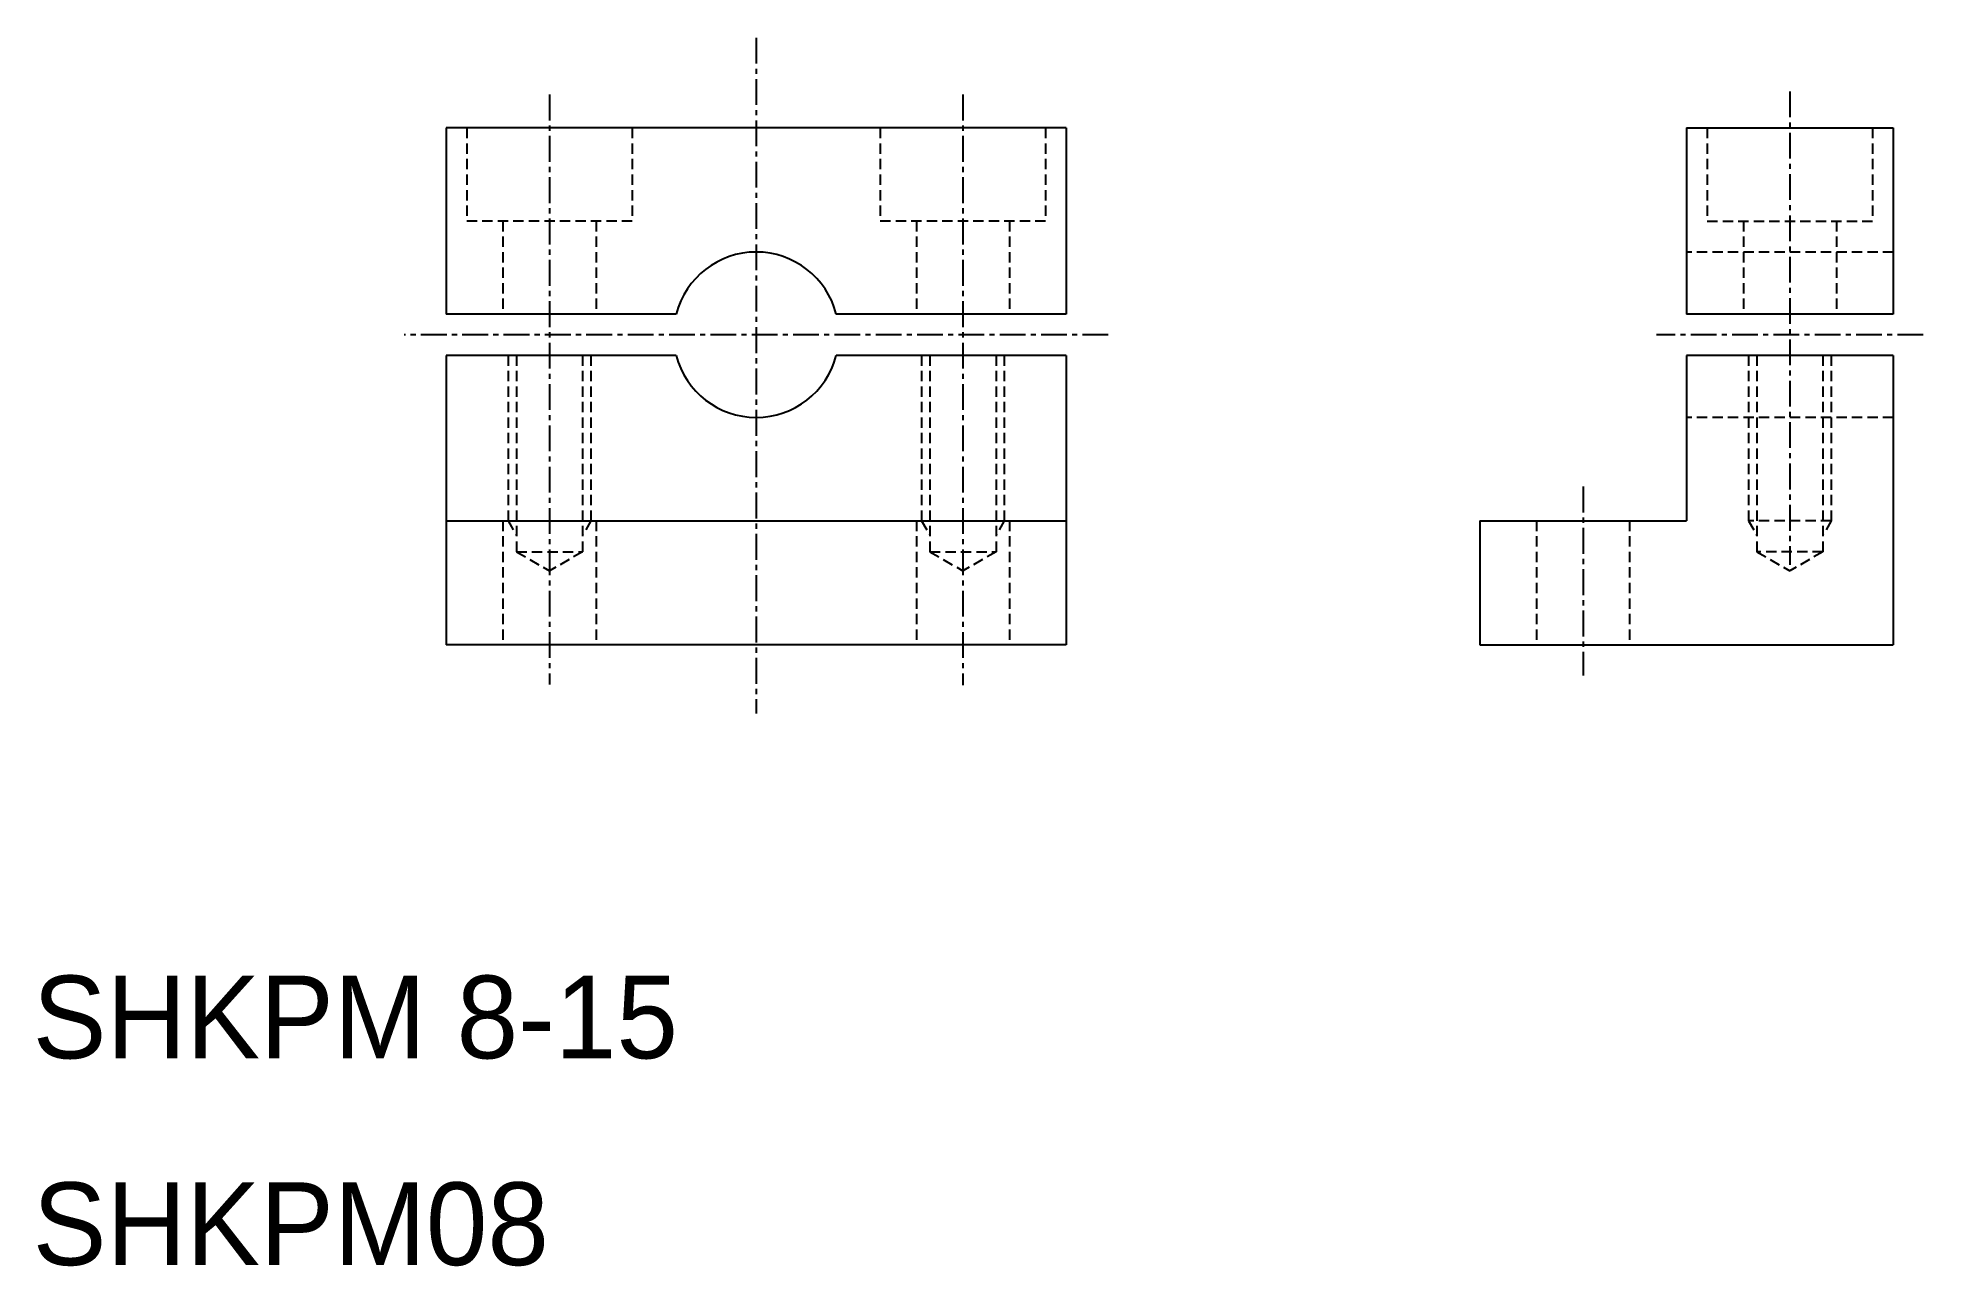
# Model space of a CAD drawing. Extents: x 10.2 to 101.5, y 9.9 to 69.4.
import ezdxf

# ---------------------------------------------------------------- set-up
doc = ezdxf.new("R2010")
doc.units = 0
doc.linetypes.add('CENTER', pattern=[2, 1.25, -0.25, 0.25, -0.25])
doc.linetypes.add('DASHED', pattern=[0.75, 0.5, -0.25])
doc.layers.get('0').update_dxf_attribs({"linetype": 'CONTINUOUS'})
doc.layers.add('CENTER', color=1, linetype='CENTER')

msp = doc.modelspace()

# ---------------------------------------------------------------- linework, layer by layer
at = {"color": 7, "linetype": 'CONTINUOUS'}
for p, q in [((30, 65), (30, 56)), ((60, 65), (30, 65)), ((60, 65), (60, 56)), ((90, 65), (90, 56)), ((90, 65), (100, 65)), ((100, 65), (100, 56)), ((41.127, 56), (30, 56)), ((60, 56), (48.873, 56)), ((100, 56), (90, 56)), ((30, 54), (30, 40)), ((41.127, 54), (30, 54)), ((60, 54), (48.873, 54)), ((60, 54), (60, 40)), ((100, 54), (90, 54)), ((90, 54), (90, 46)), ((100, 54), (100, 40)), ((30, 46), (60, 46)), ((80, 46), (90, 46)), ((80, 46), (80, 40)), ((60, 40), (30, 40)), ((45, 40), (45, 40)), ((52.5, 40), (52.5, 40)), ((80, 40), (100, 40))]:
    msp.add_line(p, q, dxfattribs=at)
at = {"color": 3, "linetype": 'DASHED'}
for p, q in [((31, 65), (31, 60.5)), ((39, 65), (39, 60.5)), ((51, 65), (51, 60.5)), ((59, 65), (59, 60.5)), ((91, 65), (91, 60.5)), ((99, 65), (99, 60.5)), ((39, 60.5), (31, 60.5)), ((32.75, 60.5), (32.75, 56)), ((37.25, 60.5), (37.25, 56)), ((59, 60.5), (51, 60.5)), ((52.75, 60.5), (52.75, 56)), ((57.25, 60.5), (57.25, 56)), ((91, 60.5), (99, 60.5)), ((92.75, 60.5), (92.75, 56)), ((97.25, 60.5), (97.25, 56)), ((100, 59), (90, 59)), ((33, 54), (33, 46)), ((33.4, 54), (33.4, 44.5)), ((36.6, 54), (36.6, 44.5)), ((37, 54), (37, 46)), ((53, 54), (53, 46)), ((53.4, 54), (53.4, 44.5)), ((56.6, 54), (56.6, 44.5)), ((57, 54), (57, 46)), ((93, 54), (93, 46)), ((93.4, 54), (93.4, 44.5)), ((96.6, 54), (96.6, 44.5)), ((97, 54), (97, 46)), ((100, 51), (90, 51)), ((32.75, 46), (32.75, 40)), ((33, 46), (37, 46)), ((33, 46), (33.4, 45.307)), ((37, 46), (36.6, 45.307)), ((37.25, 46), (37.25, 40)), ((52.75, 46), (52.75, 40)), ((53, 46), (57, 46)), ((53, 46), (53.4, 45.307)), ((57, 46), (56.6, 45.307)), ((57.25, 46), (57.25, 40)), ((82.75, 46), (82.75, 40)), ((87.25, 46), (87.25, 40)), ((97, 46), (93, 46)), ((93, 46), (93.4, 45.307)), ((97, 46), (96.6, 45.307)), ((33.4, 44.5), (36.6, 44.5)), ((33.4, 44.5), (35, 43.576)), ((36.6, 44.5), (35, 43.576)), ((53.4, 44.5), (56.6, 44.5)), ((53.4, 44.5), (55, 43.576)), ((56.6, 44.5), (55, 43.576)), ((96.6, 44.5), (93.4, 44.5)), ((93.4, 44.5), (95, 43.576)), ((96.6, 44.5), (95, 43.576))]:
    msp.add_line(p, q, dxfattribs=at)
at = {"color": 7, "linetype": 'CONTINUOUS'}
for start, end in [(14.47751, 165.52249), (194.47751, 345.52249)]:
    msp.add_arc((45, 55), 4, start, end, dxfattribs=at)
at = {"layer": 'CENTER', "color": 1, "linetype": 'CENTER'}
for p, q in [((45, 69.366), (45, 36.687)), ((35, 66.616), (35, 38.083)), ((55, 66.616), (55, 38.048)), ((95, 66.772), (95, 43.878)), ((62.031, 55), (27.969, 55)), ((101.454, 55), (88.542, 55)), ((85, 47.655), (85, 38.513))]:
    msp.add_line(p, q, dxfattribs=at)

# ---------------------------------------------------------------- texts
at = {"color": 7, "linetype": 'CONTINUOUS'}
for s, p in [('SHKPM 8-15', (10, 20)), ('SHKPM08', (10, 10))]:
    msp.add_text(s, height=4, dxfattribs=at).set_placement(p)

doc.saveas('drawing.dxf')
